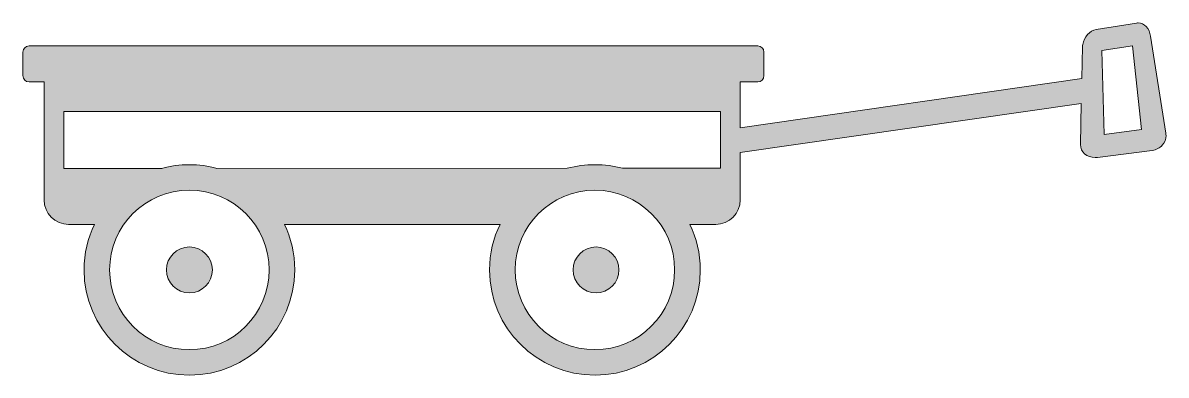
# Model space of a CAD drawing. Header units: inches. Extents: x 0 to 102, y 0 to 31.
import ezdxf

# ---------------------------------------------------------------- set-up
doc = ezdxf.new("R2010")
doc.units = ezdxf.units.IN
doc.header["$MEASUREMENT"] = 0
doc.layers.add('Layer 1', color=7, linetype='Continuous')

msp = doc.modelspace()

# ---------------------------------------------------------------- hatches: boundary and pattern name
at = {"layer": 'Layer 1', "true_color": 0xf05a28}
h = msp.add_hatch(color=20, dxfattribs=at)
h.dxf.hatch_style = 2
edge = h.paths.add_edge_path()
edge.add_spline(control_points=[(101.58, 21.52), (101.58, 21.52), (100.22, 30.16), (100.22, 30.16), (100.22, 30.16), (100.22, 30.16), (100.22, 30.16), (100.18, 30.49), (100.04, 30.79), (99.85, 31), (99.66, 31.2), (99.41, 31.33), (99.14, 31.33), (99.1, 31.33), (99.04, 31.33), (98.99, 31.32), (98.99, 31.32), (98.99, 31.32), (98.99, 31.32), (98.99, 31.32), (95.39, 30.74), (95.39, 30.74), (95.39, 30.74), (95.39, 30.74), (95.39, 30.74), (95.11, 30.7), (94.84, 30.53), (94.63, 30.29), (94.42, 30.06), (94.26, 29.75), (94.2, 29.41), (94.19, 29.35), (94.18, 29.28), (94.17, 29.23), (94.17, 29.23), (94.17, 29.22), (94.17, 29.22), (94.17, 29.22), (94.11, 26.37), (94.11, 26.37), (94.11, 26.37), (63.76, 22.01), (63.76, 22.01), (63.76, 22.01), (63.76, 26.09), (63.76, 26.09), (63.76, 26.09), (65.31, 26.09), (65.31, 26.09), (65.61, 26.09), (65.86, 26.33), (65.86, 26.64), (65.86, 26.64), (65.86, 28.74), (65.86, 28.74), (65.86, 29.04), (65.61, 29.28), (65.31, 29.28), (65.31, 29.28), (0.55, 29.28), (0.55, 29.28), (0.25, 29.28), (0, 29.04), (0, 28.74), (0, 28.74), (0, 26.64), (0, 26.64), (0, 26.33), (0.25, 26.09), (0.55, 26.09), (0.55, 26.09), (1.89, 26.09), (1.89, 26.09), (1.89, 26.09), (1.89, 15.59), (1.89, 15.59), (1.89, 14.39), (2.86, 13.41), (4.07, 13.41), (4.07, 13.41), (6.36, 13.41), (6.36, 13.41), (5.77, 12.19), (5.44, 10.81), (5.44, 9.36), (5.44, 4.19), (9.63, 0), (14.8, 0), (19.97, 0), (24.16, 4.19), (24.16, 9.36), (24.16, 10.81), (23.83, 12.19), (23.24, 13.41), (23.24, 13.41), (42.41, 13.41), (42.41, 13.41), (41.82, 12.19), (41.48, 10.81), (41.48, 9.36), (41.48, 4.19), (45.68, 0), (50.85, 0), (56.01, 0), (60.21, 4.19), (60.21, 9.36), (60.21, 10.81), (59.87, 12.19), (59.28, 13.41), (59.28, 13.41), (61.58, 13.41), (61.58, 13.41), (62.78, 13.41), (63.76, 14.39), (63.76, 15.59), (63.76, 15.59), (63.76, 19.79), (63.76, 19.79), (63.76, 19.79), (94.07, 24.15), (94.07, 24.15), (94.07, 24.15), (93.99, 20.52), (93.99, 20.52), (93.99, 20.18), (94.14, 19.89), (94.37, 19.68), (94.61, 19.48), (94.94, 19.35), (95.31, 19.35), (95.39, 19.35), (95.45, 19.36), (95.51, 19.37), (95.51, 19.37), (100.37, 19.99), (100.37, 19.99), (100.37, 19.99), (100.37, 19.99), (100.37, 19.99), (100.74, 20.04), (101.06, 20.21), (101.27, 20.45), (101.49, 20.68), (101.61, 20.99), (101.6, 21.32), (101.6, 21.38), (101.59, 21.44), (101.58, 21.52), (101.58, 21.52), (101.58, 21.52), (101.58, 21.52)], knot_values=[0, 0, 0, 0, 1, 1, 1, 2, 2, 2, 3, 3, 3, 4, 4, 4, 5, 5, 5, 6, 6, 6, 7, 7, 7, 8, 8, 8, 9, 9, 9, 10, 10, 10, 11, 11, 11, 12, 12, 12, 13, 13, 13, 14, 14, 14, 15, 15, 15, 16, 16, 16, 17, 17, 17, 18, 18, 18, 19, 19, 19, 20, 20, 20, 21, 21, 21, 22, 22, 22, 23, 23, 23, 24, 24, 24, 25, 25, 25, 26, 26, 26, 27, 27, 27, 28, 28, 28, 29, 29, 29, 30, 30, 30, 31, 31, 31, 32, 32, 32, 33, 33, 33, 34, 34, 34, 35, 35, 35, 36, 36, 36, 37, 37, 37, 38, 38, 38, 39, 39, 39, 40, 40, 40, 41, 41, 41, 42, 42, 42, 43, 43, 43, 44, 44, 44, 45, 45, 45, 46, 46, 46, 47, 47, 47, 48, 48, 48, 49, 49, 49, 50, 50, 50, 50], degree=3, periodic=1)
edge = h.paths.add_edge_path()
edge.add_spline(control_points=[(14.8, 2.27), (10.88, 2.27), (7.71, 5.44), (7.71, 9.36), (7.71, 13.28), (10.88, 16.45), (14.8, 16.45), (18.72, 16.45), (21.89, 13.28), (21.89, 9.36), (21.89, 5.44), (18.72, 2.27), (14.8, 2.27)], knot_values=[0, 0, 0, 0, 1, 1, 1, 2, 2, 2, 3, 3, 3, 4, 4, 4, 4], degree=3, periodic=1)
edge = h.paths.add_edge_path()
edge.add_spline(control_points=[(50.84, 2.27), (46.93, 2.27), (43.76, 5.44), (43.76, 9.36), (43.76, 13.28), (46.93, 16.45), (50.84, 16.45), (54.76, 16.45), (57.93, 13.28), (57.93, 9.36), (57.93, 5.44), (54.76, 2.27), (50.84, 2.27)], knot_values=[0, 0, 0, 0, 1, 1, 1, 2, 2, 2, 3, 3, 3, 4, 4, 4, 4], degree=3, periodic=1)
edge = h.paths.add_edge_path()
edge.add_spline(control_points=[(62.01, 18.4), (62.01, 18.4), (53.3, 18.4), (53.3, 18.4), (52.52, 18.61), (51.69, 18.72), (50.85, 18.72), (50, 18.72), (49.17, 18.61), (48.39, 18.4), (48.39, 18.4), (17.25, 18.39), (17.25, 18.39), (16.47, 18.61), (15.65, 18.72), (14.8, 18.72), (13.95, 18.72), (13.13, 18.61), (12.35, 18.39), (12.35, 18.39), (3.64, 18.39), (3.64, 18.39), (3.64, 18.39), (3.64, 23.44), (3.64, 23.44), (3.64, 23.44), (62.01, 23.44), (62.01, 23.44), (62.01, 23.44), (62.01, 18.4), (62.01, 18.4)], knot_values=[0, 0, 0, 0, 1, 1, 1, 2, 2, 2, 3, 3, 3, 4, 4, 4, 5, 5, 5, 6, 6, 6, 7, 7, 7, 8, 8, 8, 9, 9, 9, 10, 10, 10, 10], degree=3, periodic=1)
h.paths.add_polyline_path([(96.09, 21.4), (95.89, 28.87), (98.63, 29.29), (99.43, 21.85)])
h = msp.add_hatch(color=20, dxfattribs=at)
h.dxf.hatch_style = 2
edge = h.paths.add_edge_path()
edge.add_spline(control_points=[(14.8, 11.4), (13.67, 11.4), (12.76, 10.49), (12.76, 9.36), (12.76, 8.24), (13.67, 7.32), (14.8, 7.32), (15.93, 7.32), (16.84, 8.24), (16.84, 9.36), (16.84, 10.49), (15.93, 11.4), (14.8, 11.4)], knot_values=[0, 0, 0, 0, 1, 1, 1, 2, 2, 2, 3, 3, 3, 4, 4, 4, 4], degree=3, periodic=1)
h = msp.add_hatch(color=20, dxfattribs=at)
h.dxf.hatch_style = 2
edge = h.paths.add_edge_path()
edge.add_spline(control_points=[(50.94, 11.4), (49.82, 11.4), (48.91, 10.49), (48.91, 9.36), (48.91, 8.24), (49.82, 7.32), (50.94, 7.32), (52.07, 7.32), (52.98, 8.24), (52.98, 9.36), (52.98, 10.49), (52.07, 11.4), (50.94, 11.4)], knot_values=[0, 0, 0, 0, 1, 1, 1, 2, 2, 2, 3, 3, 3, 4, 4, 4, 4], degree=3, periodic=1)

# ---------------------------------------------------------------- linework, layer by layer
at = {"layer": 'Layer 1', "lineweight": 0}
msp.add_lwpolyline([(96.09, 21.4), (95.89, 28.87), (98.63, 29.29), (99.43, 21.85), (96.09, 21.4)], dxfattribs=at)
for points, knots in [([(101.58, 21.52), (101.58, 21.52), (100.22, 30.16), (100.22, 30.16), (100.22, 30.16), (100.22, 30.16), (100.22, 30.16), (100.18, 30.49), (100.04, 30.79), (99.85, 31), (99.66, 31.2), (99.41, 31.33), (99.14, 31.33), (99.1, 31.33), (99.04, 31.33), (98.99, 31.32), (98.99, 31.32), (98.99, 31.32), (98.99, 31.32), (98.99, 31.32), (95.39, 30.74), (95.39, 30.74), (95.39, 30.74), (95.39, 30.74), (95.39, 30.74), (95.11, 30.7), (94.84, 30.53), (94.63, 30.29), (94.42, 30.06), (94.26, 29.75), (94.2, 29.41), (94.19, 29.35), (94.18, 29.28), (94.17, 29.23), (94.17, 29.23), (94.17, 29.22), (94.17, 29.22), (94.17, 29.22), (94.11, 26.37), (94.11, 26.37), (94.11, 26.37), (63.76, 22.01), (63.76, 22.01), (63.76, 22.01), (63.76, 26.09), (63.76, 26.09), (63.76, 26.09), (65.31, 26.09), (65.31, 26.09), (65.61, 26.09), (65.86, 26.33), (65.86, 26.64), (65.86, 26.64), (65.86, 28.74), (65.86, 28.74), (65.86, 29.04), (65.61, 29.28), (65.31, 29.28), (65.31, 29.28), (0.55, 29.28), (0.55, 29.28), (0.25, 29.28), (0, 29.04), (0, 28.74), (0, 28.74), (0, 26.64), (0, 26.64), (0, 26.33), (0.25, 26.09), (0.55, 26.09), (0.55, 26.09), (1.89, 26.09), (1.89, 26.09), (1.89, 26.09), (1.89, 15.59), (1.89, 15.59), (1.89, 14.39), (2.86, 13.41), (4.07, 13.41), (4.07, 13.41), (6.36, 13.41), (6.36, 13.41), (5.77, 12.19), (5.44, 10.81), (5.44, 9.36), (5.44, 4.19), (9.63, 0), (14.8, 0), (19.97, 0), (24.16, 4.19), (24.16, 9.36), (24.16, 10.81), (23.83, 12.19), (23.24, 13.41), (23.24, 13.41), (42.41, 13.41), (42.41, 13.41), (41.82, 12.19), (41.48, 10.81), (41.48, 9.36), (41.48, 4.19), (45.68, 0), (50.85, 0), (56.01, 0), (60.21, 4.19), (60.21, 9.36), (60.21, 10.81), (59.87, 12.19), (59.28, 13.41), (59.28, 13.41), (61.58, 13.41), (61.58, 13.41), (62.78, 13.41), (63.76, 14.39), (63.76, 15.59), (63.76, 15.59), (63.76, 19.79), (63.76, 19.79), (63.76, 19.79), (94.07, 24.15), (94.07, 24.15), (94.07, 24.15), (93.99, 20.52), (93.99, 20.52), (93.99, 20.18), (94.14, 19.89), (94.37, 19.68), (94.61, 19.48), (94.94, 19.35), (95.31, 19.35), (95.39, 19.35), (95.45, 19.36), (95.51, 19.37), (95.51, 19.37), (100.37, 19.99), (100.37, 19.99), (100.37, 19.99), (100.37, 19.99), (100.37, 19.99), (100.74, 20.04), (101.06, 20.21), (101.27, 20.45), (101.49, 20.68), (101.61, 20.99), (101.6, 21.32), (101.6, 21.38), (101.59, 21.44), (101.58, 21.52), (101.58, 21.52), (101.58, 21.52), (101.58, 21.52)], [0, 0, 0, 0, 1, 1, 1, 2, 2, 2, 3, 3, 3, 4, 4, 4, 5, 5, 5, 6, 6, 6, 7, 7, 7, 8, 8, 8, 9, 9, 9, 10, 10, 10, 11, 11, 11, 12, 12, 12, 13, 13, 13, 14, 14, 14, 15, 15, 15, 16, 16, 16, 17, 17, 17, 18, 18, 18, 19, 19, 19, 20, 20, 20, 21, 21, 21, 22, 22, 22, 23, 23, 23, 24, 24, 24, 25, 25, 25, 26, 26, 26, 27, 27, 27, 28, 28, 28, 29, 29, 29, 30, 30, 30, 31, 31, 31, 32, 32, 32, 33, 33, 33, 34, 34, 34, 35, 35, 35, 36, 36, 36, 37, 37, 37, 38, 38, 38, 39, 39, 39, 40, 40, 40, 41, 41, 41, 42, 42, 42, 43, 43, 43, 44, 44, 44, 45, 45, 45, 46, 46, 46, 47, 47, 47, 48, 48, 48, 49, 49, 49, 50, 50, 50, 50]), ([(62.01, 18.4), (62.01, 18.4), (53.3, 18.4), (53.3, 18.4), (52.52, 18.61), (51.69, 18.72), (50.85, 18.72), (50, 18.72), (49.17, 18.61), (48.39, 18.4), (48.39, 18.4), (17.25, 18.39), (17.25, 18.39), (16.47, 18.61), (15.65, 18.72), (14.8, 18.72), (13.95, 18.72), (13.13, 18.61), (12.35, 18.39), (12.35, 18.39), (3.64, 18.39), (3.64, 18.39), (3.64, 18.39), (3.64, 23.44), (3.64, 23.44), (3.64, 23.44), (62.01, 23.44), (62.01, 23.44), (62.01, 23.44), (62.01, 18.4), (62.01, 18.4)], [0, 0, 0, 0, 1, 1, 1, 2, 2, 2, 3, 3, 3, 4, 4, 4, 5, 5, 5, 6, 6, 6, 7, 7, 7, 8, 8, 8, 9, 9, 9, 10, 10, 10, 10]), ([(14.8, 2.27), (10.88, 2.27), (7.71, 5.44), (7.71, 9.36), (7.71, 13.28), (10.88, 16.45), (14.8, 16.45), (18.72, 16.45), (21.89, 13.28), (21.89, 9.36), (21.89, 5.44), (18.72, 2.27), (14.8, 2.27)], [0, 0, 0, 0, 1, 1, 1, 2, 2, 2, 3, 3, 3, 4, 4, 4, 4]), ([(50.84, 2.27), (46.93, 2.27), (43.76, 5.44), (43.76, 9.36), (43.76, 13.28), (46.93, 16.45), (50.84, 16.45), (54.76, 16.45), (57.93, 13.28), (57.93, 9.36), (57.93, 5.44), (54.76, 2.27), (50.84, 2.27)], [0, 0, 0, 0, 1, 1, 1, 2, 2, 2, 3, 3, 3, 4, 4, 4, 4]), ([(14.8, 11.4), (13.67, 11.4), (12.76, 10.49), (12.76, 9.36), (12.76, 8.24), (13.67, 7.32), (14.8, 7.32), (15.93, 7.32), (16.84, 8.24), (16.84, 9.36), (16.84, 10.49), (15.93, 11.4), (14.8, 11.4)], [0, 0, 0, 0, 1, 1, 1, 2, 2, 2, 3, 3, 3, 4, 4, 4, 4]), ([(50.94, 11.4), (49.82, 11.4), (48.91, 10.49), (48.91, 9.36), (48.91, 8.24), (49.82, 7.32), (50.94, 7.32), (52.07, 7.32), (52.98, 8.24), (52.98, 9.36), (52.98, 10.49), (52.07, 11.4), (50.94, 11.4)], [0, 0, 0, 0, 1, 1, 1, 2, 2, 2, 3, 3, 3, 4, 4, 4, 4])]:
    msp.add_open_spline(points, degree=3, knots=knots, dxfattribs=at)

doc.saveas('drawing.dxf')
